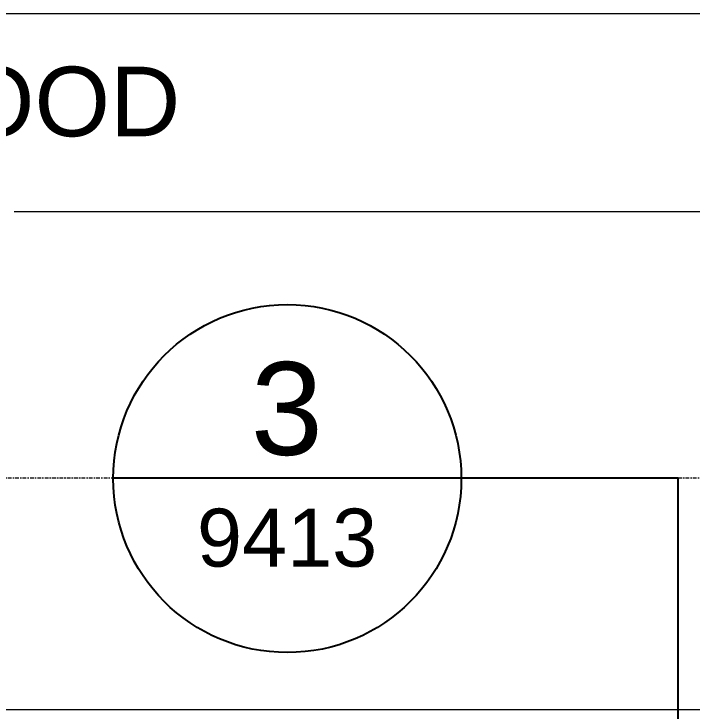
# Model space of a CAD drawing. Header units: millimetres. Extents: x 652554 to 1678317, y -308114 to 170803.
# Drawn here: x 666495 to 669418, y 105545 to 108550 of the extents above; entities that cross this region are included whole.
import ezdxf

# ---------------------------------------------------------------- set-up
doc = ezdxf.new("R2010")
doc.units = ezdxf.units.MM
doc.linetypes.add('Centre', pattern=[31.75, 6.35, -4.7625, 15.875, -4.7625])
doc.linetypes.add('DPA_Hidden 50', pattern=[3, 2, -1])
for name, color, linetype, lineweight in [('A-ANNO-NOTE', 3, 'Continuous', 35), ('A-DETL', 1, 'Continuous', 70), ('A-DETL-GENF', 2, 'Continuous', 35), ('A-FLOR-LEVL', 3, 'Continuous', 9), ('G-ANNO-TEXT', 3, 'Continuous', 9)]:
    doc.layers.add(name, color=color, linetype=linetype, lineweight=lineweight)
doc.styles.add('Arial', font='arial.ttf')
doc.styles.add('Arial_1', font='arial.ttf', dxfattribs={"height": 125})
doc.styles.add('Arial_2', font='arial.ttf', dxfattribs={"height": 3})

# ---------------------------------------------------------------- blocks, each defined once
blk = doc.blocks.new('DPA_AN_Callout - DPA_AN_Callout-15552947-2250-01 ENTRANCE 2 ELEVATION 3')
at = {"layer": 'A-DETL-GENF', "lineweight": 25}
for p in [(621616.7, 106550), (623302.2, 103600)]:
    blk.add_line(p, (623302.2, 106550), dxfattribs=at)
at = {"layer": 'A-DETL-GENF', "linetype": 'DPA_Hidden 50', "lineweight": 50}
for p, q in [((623317.9, 103600), (623546.5, 103600)), ((622817.9, 101500), (622817.9, 103100)), ((624046.5, 103100), (624046.5, 101500)), ((623546.5, 101000), (623317.9, 101000))]:
    blk.add_line(p, q, dxfattribs=at)
for centre, start, end in [((623317.9, 103100), 90, 180), ((623546.5, 103100), 0, 90), ((623317.9, 101500), 180, 270), ((623546.5, 101500), 270, 0)]:
    blk.add_arc(centre, 500, start, end, dxfattribs=at)

msp = doc.modelspace()

# ---------------------------------------------------------------- linework, layer by layer
at = {"layer": 'A-ANNO-NOTE', "lineweight": 25}
msp.add_line((666923.1206, 106550), (668423.1102, 106550), dxfattribs=at)
msp.add_circle((667673.1154, 106547.2177), 750, dxfattribs=at)
at = {"layer": 'A-DETL', "color": 9, "linetype": 'DPA_Hidden 50', "lineweight": 9}
for p, q in [((670003.7774, 108550), (661803.7774, 108550)), ((669953.7774, 105550), (661803.7774, 105550))]:
    msp.add_line(p, q, dxfattribs=at)
at = {"layer": 'A-FLOR-LEVL', "linetype": 'Centre'}
msp.add_line((658171, 106550), (698400.5346, 106550), dxfattribs=at)
at = {"layer": 'G-ANNO-TEXT', "color": 250}
for p, q in [((667524.8807, 107696.3483), (666496.5005, 107696.3483)), ((674948.9575, 107696.3483), (667524.8807, 107696.3483))]:
    msp.add_line(p, q, dxfattribs=at)

# ---------------------------------------------------------------- block references
at = {"layer": 'A-DETL-GENF'}
msp.add_blockref('DPA_AN_Callout - DPA_AN_Callout-15552947-2250-01 ENTRANCE 2 ELEVATION 3', (46056.406, 0), dxfattribs=at)

# ---------------------------------------------------------------- texts
at = {"layer": 'A-ANNO-NOTE', "lineweight": 9, "attachment_point": 1}
for s, insert, char_height, width, style in [('3', (667515.8164, 107049.1793), 400, 376.793125, 'Arial'), ('9413', (667283.8295, 106417.5428), 250, 929.9575, 'Arial_1')]:
    msp.add_mtext(s, dxfattribs=dict(at, insert=insert, char_height=char_height, width=width, style=style))
at = {"layer": 'G-ANNO-TEXT', "color": 7, "insert": (661739.8338, 108322.5983), "char_height": 300, "width": 6878.47875, "attachment_point": 1, "style": 'Arial_2'}
msp.add_mtext('LAMINATED GLASS FLOOD ', dxfattribs=at)

doc.saveas('drawing.dxf')
